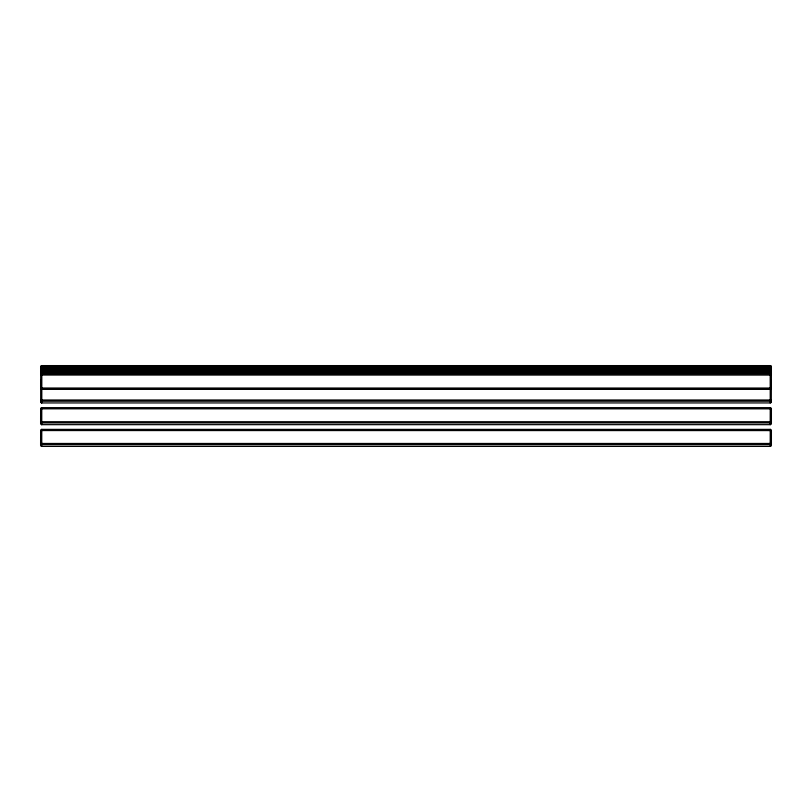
<?xml version="1.0" encoding="UTF-8"?>
<svg xmlns="http://www.w3.org/2000/svg" width="812" height="812" viewBox="0 0 812 812"><rect width="100%" height="100%" fill="white"/><g stroke="black" fill="none" stroke-linecap="round" stroke-linejoin="round"><path stroke-width="1.22" d="M41.767 424.666L41.818 424.666A1.218 1.208 0 0 1 40.6 423.458L40.62 408.822A1.218 1.208 0 0 1 41.818 407.644L770.243 407.644L770.202 424.666L41.757 424.666L41.767 407.644M41.767 446.397L41.818 446.397A1.218 1.208 0 0 1 40.6 445.189L40.62 430.553A1.218 1.208 0 0 1 41.818 429.375L770.243 429.375L770.202 446.397L41.757 446.397L41.767 429.375M771.248 369.673L771.4 366.77A1.218 1.218 0 0 0 770.182 365.593L770.243 402.935L41.798 402.945L41.818 365.593L770.182 365.593L771.4 366.811L771.268 401.798M771.4 410.578L771.045 409.725A1.218 1.208 0 0 1 771.4 410.578L771.268 410.659M770.182 424.666L770.182 424.666A1.218 1.208 0 0 0 771.4 423.458L771.4 408.852A1.218 1.208 0 0 0 770.182 407.644L770.182 407.644M771.045 431.456L771.268 432.38M770.182 446.397L770.182 446.397A1.218 1.208 0 0 0 771.4 445.189L771.4 430.583A1.218 1.208 0 0 0 770.182 429.375L770.182 429.375M770.182 401.209L41.818 401.209A1.218 1.208 0 0 1 40.6 400.001L771.4 400.001A1.218 1.208 0 0 1 770.182 401.209L770.233 401.199M770.182 422.94L41.818 422.94A1.218 1.208 0 0 1 40.6 421.732L771.4 421.732A1.218 1.208 0 0 1 770.182 422.94L770.233 422.93M770.182 444.661L41.818 444.661A1.218 1.208 0 0 1 40.6 443.464L771.4 443.464A1.218 1.208 0 0 1 770.182 444.661L770.233 444.661M40.62 408.822L771.4 408.852M40.62 430.553L771.4 430.583M771.268 388.928L771.4 388.846A1.218 1.208 0 0 0 771.004 387.953A1.218 1.218 0 0 0 770.994 386.157M40.691 401.788L40.691 366.791M40.691 399.94L41.818 399.839M40.691 408.791L41.818 408.69M40.691 421.672L41.818 421.57M40.691 430.522L41.818 430.421M40.691 443.393L41.818 443.301M41.767 402.935L41.818 402.935A1.218 1.208 0 0 1 40.6 401.727M41.818 367.41L40.6 367.359A1.218 1.218 0 0 1 41.818 366.141L770.182 366.141A1.218 1.218 0 0 1 771.4 367.359L771.248 367.389M40.691 368.343L40.6 368.323A1.218 1.218 0 0 1 41.818 367.105L770.182 367.105A1.218 1.218 0 0 1 771.4 368.323L771.248 368.709M40.691 369.298L40.6 369.277A1.218 1.218 0 0 1 41.818 368.069L770.182 368.069A1.218 1.218 0 0 1 771.4 369.277L771.248 369.308M40.691 370.262L40.6 370.242A1.218 1.218 0 0 1 41.818 369.024L770.182 369.024A1.218 1.218 0 0 1 771.4 370.242L771.268 374.474M41.777 371.257L40.6 371.206A1.218 1.218 0 0 1 41.818 369.988L770.182 369.988A1.218 1.218 0 0 1 771.4 371.206L771.248 371.226M41.777 372.211L40.6 372.16A1.218 1.218 0 0 1 41.818 370.942L770.182 370.942A1.218 1.218 0 0 1 771.4 372.16L771.248 372.546M40.691 373.144L40.6 373.124A1.218 1.218 0 0 1 41.818 371.906L770.182 371.906A1.218 1.218 0 0 1 771.4 373.124L771.248 373.144M40.691 374.099L40.6 374.078A1.218 1.218 0 0 1 41.818 372.87L770.182 372.87A1.218 1.218 0 0 1 771.4 374.078L771.248 374.109M770.415 375.093L771.197 375.073L40.6 375.042A1.218 1.218 0 0 1 41.818 373.825L770.182 373.825A1.218 1.218 0 0 1 771.4 375.042L771.248 375.073M40.955 387.009L41.006 386.999A1.218 1.218 0 0 1 40.6 386.106L41.006 386.136A1.218 1.218 0 0 1 40.6 385.142L40.691 385.162M40.691 367.755L40.62 367.765A1.218 1.218 0 0 1 41.818 366.557L770.182 366.557L771.248 367.745M40.691 368.709L40.62 368.719A1.218 1.218 0 0 1 41.818 367.521L770.182 367.521L771.217 368.354M40.691 369.673L40.62 369.683A1.218 1.218 0 0 1 41.818 368.475L770.182 368.475L771.4 369.693A1.218 1.218 0 0 0 770.182 368.475M40.691 370.637L40.62 370.648A1.218 1.218 0 0 1 41.818 369.44L770.182 369.44L771.217 370.272M40.691 371.591L40.62 371.602A1.218 1.218 0 0 1 41.818 370.394L770.182 370.394L771.38 371.378L771.4 374.494A1.218 1.218 0 0 0 770.182 373.276L41.818 373.276A1.218 1.218 0 0 0 40.6 374.494L40.783 374.464M40.691 372.556L40.6 372.576A1.218 1.218 0 0 1 41.818 371.358L770.182 371.358L771.309 372.18M40.691 373.51L40.62 373.52A1.218 1.218 0 0 1 41.818 372.312L770.182 372.312L771.248 373.51M40.803 379.762L40.6 379.793A1.218 1.218 0 0 0 41.006 380.696L40.62 380.747A1.218 1.218 0 0 0 41.006 381.66L40.976 381.681M40.691 381.691L40.62 381.701A1.218 1.218 0 0 0 41.006 382.625L40.62 382.665A1.218 1.218 0 0 0 41.006 383.579L40.976 383.599M40.691 383.619L40.62 383.619A1.218 1.218 0 0 0 41.006 384.543L40.976 384.553M40.691 384.573L40.62 384.583A1.218 1.218 0 0 0 41.006 385.497M40.691 385.538L40.62 385.548A1.218 1.218 0 0 0 41.006 386.461L40.976 386.482M40.691 386.492L40.62 386.502A1.218 1.218 0 0 0 41.006 387.425L40.976 387.436M40.691 387.456L40.62 387.466A1.218 1.218 0 0 0 41.818 388.694L770.182 388.694A1.218 1.218 0 0 0 771.4 387.476L771.248 387.446M771.248 380.371L771.4 380.341A1.218 1.218 0 0 1 770.994 381.244M771.217 382.29L771.4 382.259A1.218 1.218 0 0 1 770.994 383.173M771.248 383.244L771.4 383.223A1.218 1.218 0 0 1 770.994 384.127L771.4 384.188A1.218 1.218 0 0 1 770.994 385.091M771.248 385.172L771.4 385.142A1.218 1.218 0 0 1 770.994 386.045L771.4 386.106A1.218 1.218 0 0 1 770.994 387.009L771.055 387.009M771.309 388.045L771.4 388.024A1.218 1.218 0 0 1 770.182 389.242L41.818 389.242A1.218 1.218 0 0 1 40.6 388.024L771.268 388.045L770.415 388.075M771.248 381.325L771.4 381.305A1.218 1.218 0 0 1 770.994 382.208M41.818 367.521L40.691 367.379M41.818 371.358L40.691 371.226M41.818 372.312L40.691 372.18M41.777 365.593L41.818 365.593A1.218 1.218 0 0 0 40.6 366.811M770.415 372.211L771.146 372.19L770.223 372.211M770.182 402.935L770.182 402.935A1.218 1.208 0 0 0 771.4 401.727M41.818 375.093L40.691 375.063M41.818 388.075L40.691 388.045M770.182 399.839L771.309 399.94M770.182 408.69L771.309 408.791M770.182 421.57L771.309 421.672M770.182 430.421L770.781 430.441M770.182 443.301L770.781 443.322M771.146 379.762L771.38 379.783A1.218 1.218 0 0 1 770.994 380.696L771.4 380.757A1.218 1.218 0 0 1 770.994 381.66L771.4 381.711A1.218 1.218 0 0 1 770.994 382.625L771.4 382.675A1.218 1.218 0 0 1 770.994 383.579L771.4 383.629A1.218 1.218 0 0 1 770.994 384.543L771.4 384.594A1.218 1.218 0 0 1 770.994 385.497M771.248 385.527L771.38 385.548A1.218 1.218 0 0 1 770.994 386.461L771.4 386.512A1.218 1.218 0 0 1 770.994 387.425L771.045 387.436M40.976 384.218L41.006 384.218A1.218 1.218 0 0 1 40.6 383.223L40.691 383.244M771.268 366.791L771.4 368.729A1.218 1.218 0 0 0 770.182 367.521M771.268 370.627L771.4 370.658A1.218 1.218 0 0 0 770.182 369.44M771.268 371.591L771.4 371.612A1.218 1.218 0 0 0 770.182 370.394M40.783 380.371L40.62 380.351A1.218 1.218 0 0 0 41.006 381.244M40.783 381.325L40.62 381.315A1.218 1.218 0 0 0 41.006 382.208M40.783 382.29L40.62 382.269A1.218 1.218 0 0 0 41.006 383.173M40.783 384.208L40.62 384.198A1.218 1.218 0 0 0 41.006 385.091M770.182 373.276L771.4 374.444M40.732 410.659L40.62 410.608A1.218 1.208 0 0 1 41.006 409.684M40.732 432.38L40.6 432.309A1.218 1.208 0 0 1 41.006 431.416M40.752 388.928L40.62 388.887A1.218 1.208 0 0 1 41.006 387.953A1.218 1.218 0 0 1 41.006 386.157M771.045 387.994L771.4 388.796M771.4 432.288L771.4 432.309A1.218 1.208 0 0 0 771.004 431.416M771.4 372.525L771.4 372.576A1.218 1.218 0 0 0 770.182 371.358M771.4 367.724L771.4 367.775A1.218 1.218 0 0 0 770.182 366.557M770.182 372.312A1.218 1.218 0 0 1 771.4 373.53"/></g></svg>
